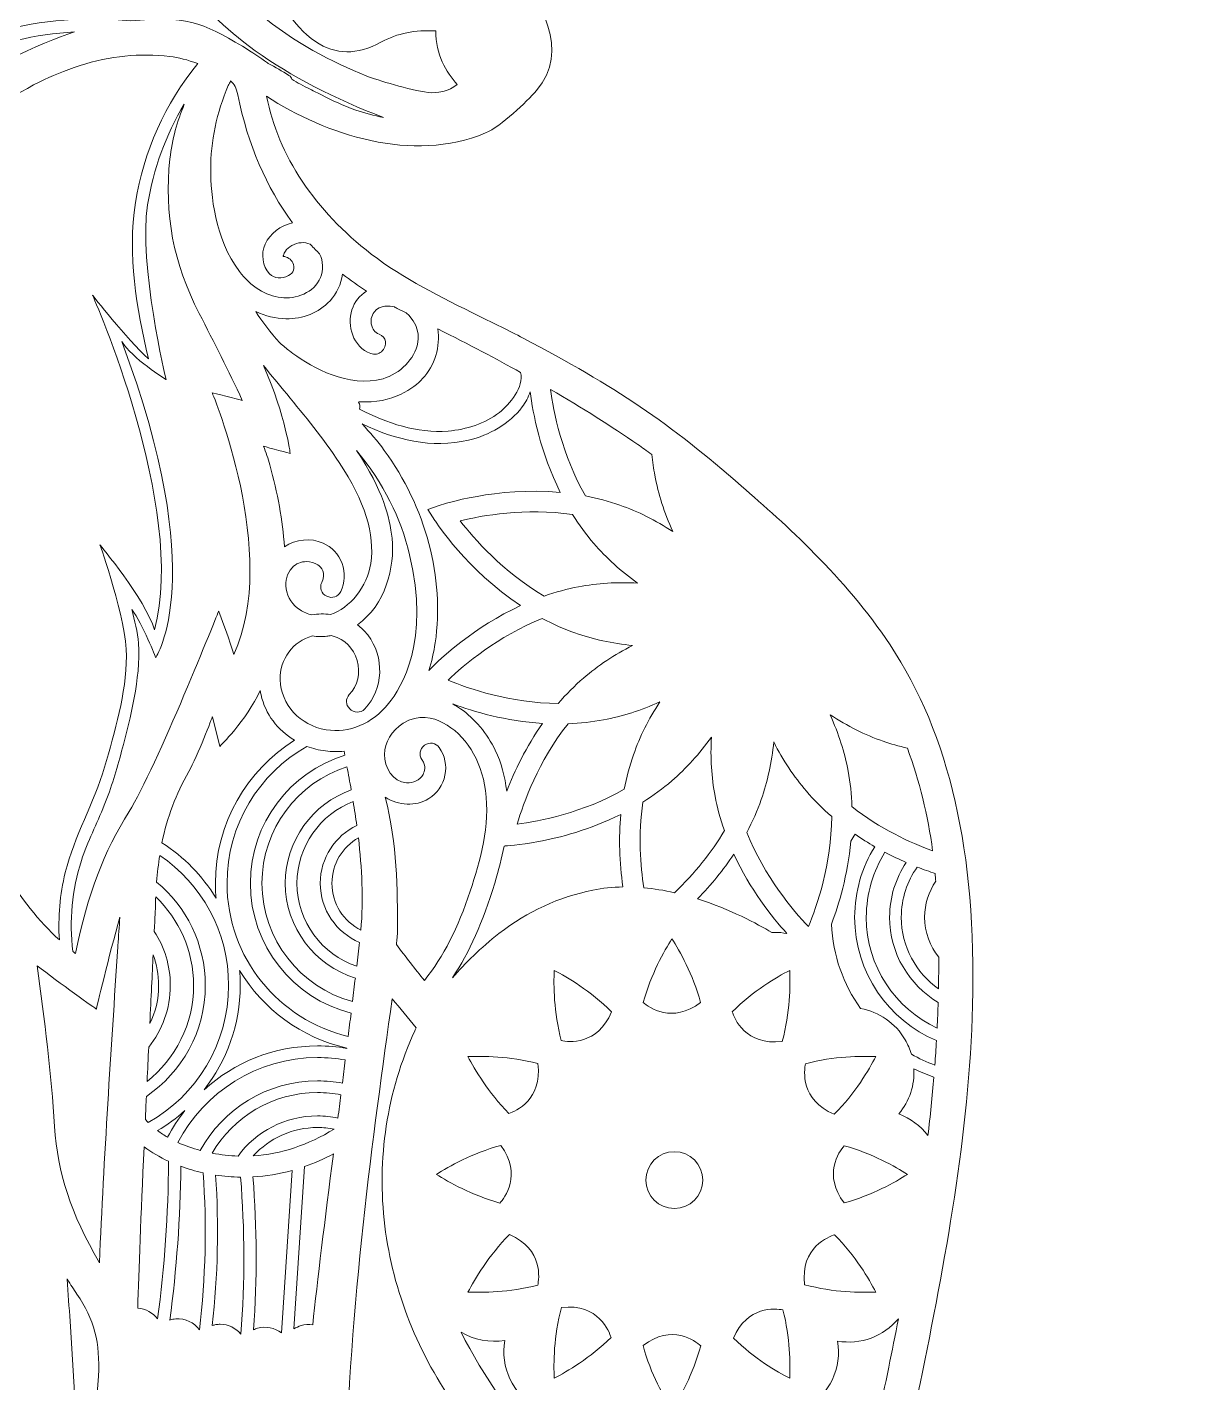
# Model space of a CAD drawing. Header units: millimetres. Extents: x -537 to 1422, y -594 to -84.
# Drawn here: x 431.8 to 601.1, y -397.3 to -200.8 of the extents above; entities that cross this region are included whole.
import ezdxf

# ---------------------------------------------------------------- set-up
doc = ezdxf.new("R2010")
doc.units = ezdxf.units.MM
doc.header["$MEASUREMENT"] = 0
doc.layers.add('Layer 4', color=7, linetype='Continuous')

msp = doc.modelspace()

# ---------------------------------------------------------------- linework, layer by layer
at = {"layer": 'Layer 4', "lineweight": 0}
for points, knots in [([(599.41, -480.19), (596.39, -466.27), (588.5, -452.74), (575.96, -439.97), (570.2, -434.1), (562.21, -425.37), (559.38, -417.4), (557.5, -412.12), (558.68, -407.67), (560.03, -402.52), (560.46, -400.89), (560.91, -399.2), (561.27, -397.41), (564.85, -379.91), (568.38, -361.26), (568.87, -342.64), (569.46, -320.49), (565.55, -303.4), (556.91, -290.38), (550.29, -280.42), (541.68, -272.88), (535.4, -267.37), (525.05, -258.3), (517.06, -252.89), (503.75, -245.93), (501.6, -244.8), (499.44, -243.74), (497.35, -242.71), (491.73, -239.95), (486.42, -237.34), (481.71, -233.73), (473.56, -227.49), (468.2, -219.4), (466.53, -210.86), (475.12, -216.44), (487.7, -220.63), (498.26, -216.18), (500.54, -215.22), (504.25, -211.65), (505.64, -210.03), (510.69, -204.18), (506.21, -197.31), (502.27, -191.26), (500.91, -189.18), (499.64, -187.22), (498.73, -185.35), (498.2, -184.24), (497.58, -183.06), (496.92, -181.82), (495.53, -179.21), (494.09, -176.52), (493.41, -174.21), (493.01, -172.87), (493.02, -171.43), (493.44, -170.06), (493.82, -168.85), (494.19, -167.69), (494.55, -166.57), (496.55, -160.37), (498.14, -155.45), (496.26, -150.66), (503.62, -143.39), (508.77, -135.93), (511.58, -128.48), (513.82, -122.56), (516.01, -114.69), (513.76, -110.8), (513.03, -109.54), (511.88, -108.78), (510.35, -108.53), (507.12, -108.01), (500.02, -109.43), (497.27, -110.6), (493.49, -112.2), (489.77, -113.7), (486.17, -115.15), (482.1, -116.78), (477.9, -118.47), (473.64, -120.31), (471.75, -112.04), (469.36, -103.79), (466.53, -95.79), (465.53, -92.97), (464.46, -90.27), (462.35, -88.35), (457.64, -84.06), (452.37, -84.98), (444.16, -91.52), (438.47, -96.06), (433.44, -102.01), (429.61, -108.75), (428.41, -109.22), (426.86, -109.75), (425.08, -110.37), (416.75, -113.24), (402.79, -118.05), (390.24, -128.49), (389.08, -129.46), (387.26, -131.65), (387.18, -131.74), (387.18, -131.74), (386.63, -132.4), (386.63, -132.4), (386.63, -132.4), (390.96, -132.55), (390.96, -132.55), (388.45, -134.85), (380.49, -142.25), (377.06, -146.87), (375.67, -148.73), (372.7, -154.14), (372.57, -154.37), (372.57, -154.37), (372.17, -155.09), (372.17, -155.09), (372.17, -155.09), (373, -154.99), (373, -154.99), (373.58, -154.92), (375.86, -154.62), (377.39, -154.3), (364.47, -171.52), (355.84, -192.27), (352.43, -214.4), (348.95, -236.96), (351.06, -259.79), (358.54, -280.42), (359.26, -282.41), (360.6, -285.16), (360.66, -285.28), (360.66, -285.28), (360.97, -285.91), (360.97, -285.91), (360.97, -285.91), (361.38, -285.34), (361.38, -285.34), (361.44, -285.26), (362.65, -283.58), (363.52, -282.1), (363.52, -282.1), (369.63, -301.54), (369.63, -301.54), (370.12, -303.1), (371.23, -306.01), (371.27, -306.14), (371.27, -306.14), (371.56, -306.9), (371.56, -306.9), (371.56, -306.9), (374.12, -303.13), (374.12, -303.13), (375.69, -306.23), (382.81, -319.62), (392.01, -327.49), (392.01, -327.49), (393.2, -328.51), (393.2, -328.51), (393.2, -328.51), (390.69, -321.28), (390.69, -321.28), (398.43, -327.86), (400.93, -339.08), (402.34, -349.3), (404.66, -366.12), (405.66, -383.23), (405.32, -400.13), (405.31, -400.52), (405.3, -400.92), (405.29, -401.34), (405.2, -407.35), (405.07, -416.43), (398.78, -418.94), (397.78, -419.39), (396.65, -419.65), (395.56, -419.89), (393.89, -420.26), (392.15, -420.65), (390.77, -421.76), (389.37, -422.89), (388.59, -424.61), (388.57, -426.61), (388.54, -429.23), (389.82, -432.01), (391.82, -433.69), (395.34, -436.64), (400.25, -437.17), (404.21, -437.6), (404.21, -437.6), (454.3, -443.04), (454.3, -443.04), (459.97, -443.66), (468.1, -443.06), (472.34, -439.33), (473.65, -438.17), (474.51, -436.8), (474.91, -435.23), (475.3, -436), (475.88, -436.68), (476.63, -437.25), (479.6, -439.5), (484.85, -439.66), (488.77, -439.05), (488.77, -439.05), (538.25, -431.48), (538.25, -431.48), (539.41, -441), (540.56, -450.83), (538.81, -460.42), (538.69, -461.09), (538.55, -461.76), (538.4, -462.42), (538.27, -462.87), (538.16, -463.34), (538.05, -463.81), (535.59, -472.95), (530.24, -480.38), (523.33, -484.05), (519.16, -486.26), (513.97, -487.43), (507.47, -487.63), (483.73, -488.39), (461.86, -477.08), (440.71, -466.15), (422.52, -456.74), (403.72, -447.02), (383.46, -444.65), (360.16, -441.93), (335.79, -449.62), (318.27, -465.22), (318.27, -465.22), (317.7, -465.73), (317.7, -465.73), (317.7, -465.73), (324.4, -467.69), (324.4, -467.69), (322.36, -469.16), (316.42, -473.45), (314.68, -474.73), (312.55, -476.28), (302.67, -485.3), (302.25, -485.69), (302.25, -485.69), (301.54, -486.34), (301.54, -486.34), (301.54, -486.34), (308.24, -486.9), (308.24, -486.9), (297.8, -493.09), (289.06, -501.87), (282.93, -512.36), (282.93, -512.36), (282.4, -513.27), (282.4, -513.27), (282.4, -513.27), (292.98, -510.27), (292.98, -510.27), (292.52, -510.75), (292.06, -511.29), (291.65, -511.79), (291.33, -512.17), (291.05, -512.51), (290.83, -512.73), (289.53, -514.09), (288.26, -515.52), (287.05, -516.97), (284.64, -519.88), (282.42, -522.99), (280.45, -526.21), (279.99, -526.97), (277.71, -531.01), (277.62, -531.18), (277.62, -531.18), (277.1, -532.1), (277.1, -532.1), (277.1, -532.1), (278.11, -531.8), (278.11, -531.8), (279.74, -531.3), (283.04, -530.33), (283.79, -530.21), (286.91, -529.74), (290.12, -529.59), (293.34, -529.76), (306.45, -530.46), (318.75, -536.32), (327.07, -545.82), (327.07, -545.82), (327.07, -545.82), (327.07, -545.82), (327.07, -545.82), (314.06, -542.37), (314.06, -542.37), (314.06, -542.37), (314.92, -543.39), (314.92, -543.39), (322.26, -552.1), (331.64, -559.51), (342.05, -564.81), (351.95, -569.85), (362.85, -573.02), (373.67, -574.02), (373.67, -574.02), (360.67, -579.81), (360.67, -579.81), (360.67, -579.81), (361.59, -580.18), (361.59, -580.18), (378.15, -586.94), (396.46, -591.06), (417.57, -592.79), (425.18, -593.42), (433.14, -593.73), (441.68, -593.73), (451.97, -593.73), (463.11, -593.28), (475.54, -592.37), (489.46, -591.35), (510.18, -589.33), (529.43, -583.55), (548.75, -577.75), (563.8, -569.19), (575.43, -557.39), (583.15, -549.56), (589.56, -540.25), (593.97, -530.47), (598.68, -520.03), (601.08, -509.38), (601.09, -498.83), (601.1, -493.87), (600.81, -486.61), (599.41, -480.19)], [0, 0, 0, 0, 1, 1, 1, 2, 2, 2, 3, 3, 3, 4, 4, 4, 5, 5, 5, 6, 6, 6, 7, 7, 7, 8, 8, 8, 9, 9, 9, 10, 10, 10, 11, 11, 11, 12, 12, 12, 13, 13, 13, 14, 14, 14, 15, 15, 15, 16, 16, 16, 17, 17, 17, 18, 18, 18, 19, 19, 19, 20, 20, 20, 21, 21, 21, 22, 22, 22, 23, 23, 23, 24, 24, 24, 25, 25, 25, 26, 26, 26, 27, 27, 27, 28, 28, 28, 29, 29, 29, 30, 30, 30, 31, 31, 31, 32, 32, 32, 33, 33, 33, 34, 34, 34, 35, 35, 35, 36, 36, 36, 37, 37, 37, 38, 38, 38, 39, 39, 39, 40, 40, 40, 41, 41, 41, 42, 42, 42, 43, 43, 43, 44, 44, 44, 45, 45, 45, 46, 46, 46, 47, 47, 47, 48, 48, 48, 49, 49, 49, 50, 50, 50, 51, 51, 51, 52, 52, 52, 53, 53, 53, 54, 54, 54, 55, 55, 55, 56, 56, 56, 57, 57, 57, 58, 58, 58, 59, 59, 59, 60, 60, 60, 61, 61, 61, 62, 62, 62, 63, 63, 63, 64, 64, 64, 65, 65, 65, 66, 66, 66, 67, 67, 67, 68, 68, 68, 69, 69, 69, 70, 70, 70, 71, 71, 71, 72, 72, 72, 73, 73, 73, 74, 74, 74, 75, 75, 75, 76, 76, 76, 77, 77, 77, 78, 78, 78, 79, 79, 79, 80, 80, 80, 81, 81, 81, 82, 82, 82, 83, 83, 83, 84, 84, 84, 85, 85, 85, 86, 86, 86, 87, 87, 87, 88, 88, 88, 89, 89, 89, 90, 90, 90, 91, 91, 91, 92, 92, 92, 93, 93, 93, 94, 94, 94, 95, 95, 95, 96, 96, 96, 97, 97, 97, 98, 98, 98, 99, 99, 99, 100, 100, 100, 101, 101, 101, 102, 102, 102, 103, 103, 103, 104, 104, 104, 105, 105, 105, 106, 106, 106, 107, 107, 107, 108, 108, 108, 109, 109, 109, 110, 110, 110, 110]), ([(479.48, -212.87), (477.58, -212.21), (476.16, -211.5), (474.49, -210.66), (473.97, -210.4), (473.43, -210.13), (472.84, -209.84), (471.84, -209.36), (470.98, -208.88), (470.2, -208.39), (470.14, -208.18), (470.01, -207.98), (469.78, -207.83), (468.8, -207.22), (467.8, -206.64), (466.78, -206.1), (466.78, -206.09), (466.77, -206.09), (466.77, -206.09), (466.77, -206.09), (466.65, -206.01), (466.65, -206.01), (466.65, -206.01), (466.65, -206.01), (466.65, -206.01), (465.59, -205.26), (464.46, -204.49), (463.03, -203.62), (457.29, -200.15), (454.6, -199.12), (446.78, -199.95), (440.4, -199.28), (433.9, -199.76), (427.69, -201.47), (413.33, -205.45), (402.66, -216.28), (394.76, -228.47), (392.51, -231.94), (390.46, -235.53), (388.53, -239.19), (387.36, -241.41), (386.21, -243.65), (385.37, -245.99), (385.38, -245.2), (384.63, -239.3), (384.63, -239.3), (384.63, -239.3), (381.65, -241.56), (381.21, -241.97), (381.06, -230.14), (391.68, -206.29), (391.34, -205.92), (391.34, -205.92), (388.26, -206.46), (386.12, -207.1), (396.25, -187.52), (412.07, -176.74), (434.88, -174.42), (439.71, -173.92), (444.68, -174.96), (449.35, -176.06), (450.2, -176.27), (451, -176.54), (451.76, -176.87), (451.76, -176.87), (451.03, -182.84), (451.03, -182.84), (451.03, -182.84), (451.03, -182.89), (451.03, -182.89), (451.03, -190.36), (455.83, -197.75), (464.9, -204.27), (470, -207.93), (476.47, -211.28), (483.49, -213.93), (482.11, -213.66), (480.75, -213.3), (479.48, -212.87)], [0, 0, 0, 0, 1, 1, 1, 2, 2, 2, 3, 3, 3, 4, 4, 4, 5, 5, 5, 6, 6, 6, 7, 7, 7, 8, 8, 8, 9, 9, 9, 10, 10, 10, 11, 11, 11, 12, 12, 12, 13, 13, 13, 14, 14, 14, 15, 15, 15, 16, 16, 16, 17, 17, 17, 18, 18, 18, 19, 19, 19, 20, 20, 20, 21, 21, 21, 22, 22, 22, 23, 23, 23, 24, 24, 24, 25, 25, 25, 26, 26, 26, 26]), ([(489.94, -210.3), (487.24, -209.95), (482.62, -208.54), (480.99, -207.89), (471.14, -203.96), (458.52, -196.35), (454.34, -182.4), (454.34, -182.4), (452.25, -177.1), (452.25, -177.1), (455.64, -178.76), (458.07, -181.71), (460.51, -185.52), (463.92, -190.86), (466.72, -194.95), (469.59, -198.76), (470.6, -200.1), (471.86, -201.77), (473.62, -202.93), (476.58, -204.89), (479.6, -204.91), (483.12, -203.01), (485.53, -201.72), (488, -201.21), (491.07, -201.39), (491.03, -204.85), (492.55, -207.26), (494.17, -209.17), (492.96, -210.17), (491.19, -210.47), (489.94, -210.3)], [0, 0, 0, 0, 1, 1, 1, 2, 2, 2, 3, 3, 3, 4, 4, 4, 5, 5, 5, 6, 6, 6, 7, 7, 7, 8, 8, 8, 9, 9, 9, 10, 10, 10, 10]), ([(398.46, -260.85), (398.46, -260.85), (400.48, -259.37), (403.15, -256.7), (405.01, -254.84), (407.36, -251.93), (409.75, -249.52), (407.68, -259.48), (407.39, -269.35), (408.84, -279.64), (409.34, -283.15), (412.41, -293.69), (412.41, -293.69), (412.41, -293.69), (416.3, -286.23), (418.56, -282.8), (418.7, -292.69), (419.11, -303.94), (421.2, -314.91), (421.39, -315.92), (421.6, -316.85), (421.82, -317.84), (421.82, -317.84), (421.83, -317.88), (421.83, -317.88), (421.8, -319.04), (421.72, -320.06), (421.61, -320.95), (416.43, -316.23), (412.49, -310.06), (408.66, -304.07), (407.83, -302.77), (404.64, -297.93), (404.64, -297.93), (404.64, -297.93), (403.84, -300.26), (402.83, -302.86), (396.3, -295.4), (391.29, -286.21), (388.23, -275.56), (386, -267.79), (385.31, -259.76), (385.64, -254.54), (386.18, -246.07), (388.76, -242.6), (389.92, -240.39), (391.54, -237.3), (393.25, -234.25), (395.09, -231.27), (398.78, -225.3), (403.04, -219.62), (408.15, -214.79), (416.61, -206.79), (427.32, -202.16), (438.69, -201.53), (433.72, -203.2), (424.99, -206.96), (418.4, -212.73), (411.75, -218.55), (403.68, -226.84), (400.29, -239.5), (398.21, -247.25), (398.46, -260.85), (398.46, -260.85)], [0, 0, 0, 0, 1, 1, 1, 2, 2, 2, 3, 3, 3, 4, 4, 4, 5, 5, 5, 6, 6, 6, 7, 7, 7, 8, 8, 8, 9, 9, 9, 10, 10, 10, 11, 11, 11, 12, 12, 12, 13, 13, 13, 14, 14, 14, 15, 15, 15, 16, 16, 16, 17, 17, 17, 18, 18, 18, 19, 19, 19, 20, 20, 20, 21, 21, 21, 21]), ([(428.38, -323.04), (424.31, -311.01), (423.67, -298.16), (423.39, -287.06), (423.3, -283.6), (422.78, -271.86), (422.78, -271.86), (422.78, -271.86), (416.65, -277.58), (414.08, -281.44), (412.28, -271.61), (412.12, -262.43), (413.59, -253.42), (414.12, -250.18), (416.73, -238.48), (416.73, -238.48), (416.73, -238.48), (407.3, -245.24), (402.83, -249.75), (404.28, -241.61), (406.87, -234.85), (410.9, -228.63), (416.3, -220.28), (423.75, -213.78), (433.69, -208.75), (435.37, -207.9), (437.21, -207.16), (439.49, -206.42), (443.88, -205), (448.14, -204.57), (452.51, -205.1), (453.78, -205.25), (455.09, -205.58), (456.55, -206.12), (451.85, -211.9), (448.69, -218.88), (447.54, -226.25), (446.33, -233.93), (447.66, -241.48), (449.42, -248.93), (446.22, -245.99), (441.32, -239.71), (441.32, -239.71), (441.32, -239.71), (455.03, -270.47), (450.29, -288.2), (448.93, -283.75), (442.37, -275.87), (442.37, -275.87), (442.37, -275.87), (446.28, -286.76), (446.23, -292.03), (446.18, -297.44), (444.54, -302.94), (443.04, -308.09), (441.51, -313.33), (438.67, -318.07), (437.36, -323.37), (436.56, -326.58), (436.29, -329.87), (436.5, -333.14), (433.52, -330.4), (430.93, -327.16), (428.38, -323.04)], [0, 0, 0, 0, 1, 1, 1, 2, 2, 2, 3, 3, 3, 4, 4, 4, 5, 5, 5, 6, 6, 6, 7, 7, 7, 8, 8, 8, 9, 9, 9, 10, 10, 10, 11, 11, 11, 12, 12, 12, 13, 13, 13, 14, 14, 14, 15, 15, 15, 16, 16, 16, 17, 17, 17, 18, 18, 18, 19, 19, 19, 20, 20, 20, 21, 21, 21, 21]), ([(470.3, -229.19), (468.56, -229.61), (467.07, -230.75), (466.33, -232.29), (465.67, -233.66), (465.95, -235.62), (466.94, -236.58), (467.67, -237.3), (468.69, -237.4), (469.73, -236.86), (470.44, -236.5), (470.7, -235.71), (470.33, -234.99), (470.07, -234.49), (469.55, -234.11), (468.96, -234.08), (468.96, -234.03), (468.96, -233.97), (468.97, -233.92), (469.03, -233.7), (469.13, -233.49), (469.26, -233.3), (469.47, -232.99), (469.79, -232.71), (470.19, -232.49), (471.04, -232.01), (472.06, -231.94), (472.84, -232.31), (472.87, -232.32), (472.89, -232.33), (472.92, -232.35), (473.36, -232.84), (473.79, -233.28), (474.21, -233.69), (474.75, -234.74), (474.81, -236.08), (474.37, -237.13), (473.42, -239.36), (470.71, -240.3), (468.63, -240.05), (466.42, -239.78), (464.23, -238.4), (462.6, -236.27), (458.99, -231.51), (458.44, -225.01), (458.43, -221.56), (458.42, -217.35), (459.29, -213.22), (460.99, -209.31), (461.11, -209.07), (461.21, -208.85), (461.32, -208.64), (461.86, -209.09), (462.15, -209.67), (462.35, -210.64), (463.87, -217.97), (466.48, -224.05), (470.3, -229.19)], [0, 0, 0, 0, 1, 1, 1, 2, 2, 2, 3, 3, 3, 4, 4, 4, 5, 5, 5, 6, 6, 6, 7, 7, 7, 8, 8, 8, 9, 9, 9, 10, 10, 10, 11, 11, 11, 12, 12, 12, 13, 13, 13, 14, 14, 14, 15, 15, 15, 16, 16, 16, 17, 17, 17, 18, 18, 18, 19, 19, 19, 19]), ([(438.82, -335.11), (438.69, -335.01), (438.56, -334.91), (438.44, -334.81), (437.91, -330.39), (438.32, -325.88), (439.7, -321.63), (440.6, -318.88), (441.92, -316.3), (443.01, -313.62), (444.05, -311.08), (444.83, -308.44), (445.52, -305.79), (446.86, -300.66), (448.25, -295.49), (447.98, -290.15), (447.89, -288.53), (447.36, -286.82), (447.02, -285.25), (448.58, -287.37), (450.46, -292.23), (450.46, -292.23), (450.46, -292.23), (458.43, -280.57), (445.53, -246.4), (446.93, -248.75), (451.98, -251.93), (451.98, -251.93), (451.98, -251.93), (447.94, -235.19), (449.29, -226.6), (450.1, -221.42), (451.93, -216.46), (454.61, -212), (453.6, -214.48), (452.83, -217.08), (452.52, -219.94), (451.67, -227.93), (453.02, -235.05), (456.78, -242.35), (458.93, -246.53), (461.02, -250.64), (463.02, -254.94), (462.5, -254.76), (458.65, -253.85), (458.65, -253.85), (458.65, -253.85), (468.5, -277.19), (461.78, -291.77), (461.5, -290.52), (459.59, -285.48), (459.59, -285.48), (459.59, -285.48), (450.5, -308.34), (446.6, -314.54), (442.96, -320.32), (440.62, -326.5), (438.82, -335.11)], [0, 0, 0, 0, 1, 1, 1, 2, 2, 2, 3, 3, 3, 4, 4, 4, 5, 5, 5, 6, 6, 6, 7, 7, 7, 8, 8, 8, 9, 9, 9, 10, 10, 10, 11, 11, 11, 12, 12, 12, 13, 13, 13, 14, 14, 14, 15, 15, 15, 16, 16, 16, 17, 17, 17, 18, 18, 18, 19, 19, 19, 19]), ([(477.56, -236.64), (478.66, -237.51), (479.83, -238.33), (481.03, -239.11), (480.01, -239.74), (479.28, -240.67), (478.91, -241.82), (478.18, -244.11), (479.02, -247.18), (481.64, -248.15), (482.18, -248.35), (482.74, -248.25), (483.19, -247.88), (483.63, -247.51), (483.86, -246.93), (483.77, -246.4), (483.69, -245.91), (483.35, -245.53), (482.86, -245.35), (482.15, -245.09), (481.87, -244.47), (481.77, -244.12), (481.57, -243.43), (481.71, -242.67), (482.12, -242.13), (482.99, -241.01), (484.43, -241.23), (485.07, -241.4), (485.07, -241.4), (485.18, -241.46), (485.18, -241.46), (485.27, -241.51), (485.36, -241.55), (485.44, -241.6), (485.44, -241.6), (486.78, -242.26), (486.78, -242.26), (486.98, -242.42), (487.16, -242.59), (487.3, -242.76), (487.3, -242.76), (487.3, -242.76), (487.3, -242.76), (488.83, -244.55), (488.64, -246.32), (488.21, -247.49), (487.39, -249.72), (484.98, -251.62), (482.49, -252.02), (477.39, -252.83), (472.38, -249.71), (469.86, -247.77), (469.42, -247.44), (468.98, -247.07), (468.45, -246.61), (467.07, -245.06), (465.92, -243.55), (464.96, -242.05), (466.37, -242.7), (467.86, -243.07), (469.32, -243.1), (471.82, -243.17), (474.04, -242.26), (475.73, -240.49), (476.7, -239.48), (477.34, -238.12), (477.56, -236.64)], [0, 0, 0, 0, 1, 1, 1, 2, 2, 2, 3, 3, 3, 4, 4, 4, 5, 5, 5, 6, 6, 6, 7, 7, 7, 8, 8, 8, 9, 9, 9, 10, 10, 10, 11, 11, 11, 12, 12, 12, 13, 13, 13, 14, 14, 14, 15, 15, 15, 16, 16, 16, 17, 17, 17, 18, 18, 18, 19, 19, 19, 20, 20, 20, 21, 21, 21, 22, 22, 22, 22]), ([(489.14, -251.79), (490.96, -249.86), (491.76, -247.14), (491.34, -244.56), (495.95, -246.89), (499.83, -248.94), (503.36, -250.9), (503.87, -253), (501.79, -255.51), (500.29, -256.68), (498.17, -258.32), (495.5, -259.16), (492.85, -259.38), (488.32, -259.75), (484.01, -258.24), (480, -256.21), (480.14, -255.88), (480.09, -255.49), (479.87, -255.23), (479.88, -255.2), (479.89, -255.17), (479.89, -255.13), (484.92, -255.48), (487.9, -253.11), (489.14, -251.79)], [0, 0, 0, 0, 1, 1, 1, 2, 2, 2, 3, 3, 3, 4, 4, 4, 5, 5, 5, 6, 6, 6, 7, 7, 7, 8, 8, 8, 8]), ([(475.25, -283.32), (476.03, -283.71), (476.9, -283.42), (477.28, -282.65), (477.89, -281.39), (477.97, -279.9), (477.47, -278.56), (476.98, -277.22), (476.01, -276.18), (474.72, -275.62), (472.91, -274.82), (470.8, -275.06), (469.12, -276.18), (468.86, -272.33), (468.14, -268.34), (467, -264.29), (466.75, -263.39), (466.43, -262.47), (466.1, -261.56), (466.83, -261.83), (469.96, -262.64), (469.96, -262.64), (469.96, -262.64), (469.36, -257.35), (466.09, -249.9), (467.2, -251.29), (468.34, -252.66), (469.45, -254.01), (472.07, -257.18), (474.78, -260.46), (477.07, -263.94), (480.78, -269.56), (482.27, -274.35), (481.63, -278.57), (481.13, -281.91), (478.58, -285.12), (475.8, -285.96), (474.9, -285.85), (473.99, -285.87), (473.07, -286.03), (472.5, -285.89), (471.93, -285.65), (471.38, -285.31), (470.32, -284.66), (469.57, -283.51), (469.38, -282.23), (469.2, -281.1), (469.5, -280.02), (470.22, -279.21), (470.77, -278.58), (471.55, -278.31), (472.31, -278.31), (472.91, -278.31), (473.5, -278.48), (473.96, -278.78), (474.47, -279.12), (475.22, -279.9), (474.53, -281.31), (474.16, -282.08), (474.46, -282.94), (475.25, -283.32)], [0, 0, 0, 0, 1, 1, 1, 2, 2, 2, 3, 3, 3, 4, 4, 4, 5, 5, 5, 6, 6, 6, 7, 7, 7, 8, 8, 8, 9, 9, 9, 10, 10, 10, 11, 11, 11, 12, 12, 12, 13, 13, 13, 14, 14, 14, 15, 15, 15, 16, 16, 16, 17, 17, 17, 18, 18, 18, 19, 19, 19, 20, 20, 20, 20]), ([(520.33, -261.33), (520.96, -261.78), (521.64, -262.25), (522.39, -262.79), (522.49, -263.85), (522.63, -264.83), (522.81, -265.79), (523.32, -268.51), (524.19, -271.24), (525.41, -273.94), (522.93, -272.32), (520.36, -271.04), (517.75, -270.12), (516.16, -269.56), (514.47, -269.11), (512.74, -268.79), (509.34, -262.8), (508.12, -256.55), (507.69, -253.35), (512.35, -256.05), (516.49, -258.67), (520.33, -261.33)], [0, 0, 0, 0, 1, 1, 1, 2, 2, 2, 3, 3, 3, 4, 4, 4, 5, 5, 5, 6, 6, 6, 7, 7, 7, 7]), ([(504.75, -253.72), (505.14, -256.8), (506.22, -262.49), (509.11, -268.28), (499.79, -267.43), (492.04, -270.03), (491.7, -270.14), (491.7, -270.14), (489.92, -270.75), (489.92, -270.75), (489.92, -270.75), (490.93, -272.33), (490.93, -272.33), (491.12, -272.64), (495.54, -279.51), (503.35, -284.68), (496.65, -287.77), (491.87, -292.22), (490.03, -294.11), (490.46, -292.8), (490.78, -291.44), (490.98, -290.08), (492.35, -280.74), (489.58, -270.32), (483.59, -262.19), (482.61, -260.85), (481.52, -259.58), (480.38, -258.36), (485.22, -260.62), (490.44, -261.99), (495.81, -260.7), (498.79, -259.99), (501.74, -258.37), (503.59, -255.88), (504.08, -255.22), (504.48, -254.48), (504.75, -253.72)], [0, 0, 0, 0, 1, 1, 1, 2, 2, 2, 3, 3, 3, 4, 4, 4, 5, 5, 5, 6, 6, 6, 7, 7, 7, 8, 8, 8, 9, 9, 9, 10, 10, 10, 11, 11, 11, 12, 12, 12, 12]), ([(475.17, -302.67), (471.36, -302.05), (468.62, -299.07), (468.51, -295.43), (468.41, -292.45), (470.38, -289.81), (473.19, -289.08), (473.89, -289.19), (474.59, -289.2), (475.28, -289.12), (475.47, -289.1), (475.67, -289.07), (475.89, -289.03), (475.98, -289.05), (476.08, -289.07), (476.17, -289.1), (477.84, -289.53), (479.14, -290.85), (479.65, -292.63), (480.17, -294.46), (479.75, -296.31), (478.53, -297.59), (477.95, -298.2), (477.97, -299.07), (478.59, -299.66), (479.15, -300.19), (480.11, -300.36), (480.8, -299.63), (483.48, -296.83), (483.66, -292.13), (481.21, -288.94), (480.77, -288.38), (480.26, -287.88), (479.69, -287.46), (483.75, -284.64), (485.16, -279.12), (484.72, -274.93), (484.39, -271.8), (483.46, -268.07), (479.58, -262.2), (483.5, -267.02), (485.99, -271.94), (487.27, -277.34), (490.22, -289.78), (486.13, -296.55), (484.23, -298.89), (481.87, -301.8), (478.48, -303.21), (475.17, -302.67)], [0, 0, 0, 0, 1, 1, 1, 2, 2, 2, 3, 3, 3, 4, 4, 4, 5, 5, 5, 6, 6, 6, 7, 7, 7, 8, 8, 8, 9, 9, 9, 10, 10, 10, 11, 11, 11, 12, 12, 12, 13, 13, 13, 14, 14, 14, 15, 15, 15, 16, 16, 16, 16]), ([(494.61, -272.4), (497.73, -271.63), (504.04, -270.48), (510.9, -271.49), (511.83, -272.98), (512.86, -274.39), (513.96, -275.67), (515.77, -277.77), (517.89, -279.7), (520.3, -281.42), (517.34, -281.26), (514.47, -281.44), (511.76, -281.95), (510.11, -282.26), (508.43, -282.71), (506.75, -283.3), (500.77, -279.79), (496.56, -274.95), (494.61, -272.4)], [0, 0, 0, 0, 1, 1, 1, 2, 2, 2, 3, 3, 3, 4, 4, 4, 5, 5, 5, 6, 6, 6, 6]), ([(511.24, -288.65), (513.85, -289.56), (516.66, -290.17), (519.6, -290.46), (516.96, -291.8), (514.57, -293.39), (512.47, -295.19), (511.19, -296.29), (509.96, -297.53), (508.81, -298.86), (501.88, -298.82), (495.82, -296.72), (492.85, -295.49), (495.17, -293.27), (500.05, -289.11), (506.5, -286.56), (508.05, -287.38), (509.65, -288.09), (511.24, -288.65)], [0, 0, 0, 0, 1, 1, 1, 2, 2, 2, 3, 3, 3, 4, 4, 4, 5, 5, 5, 6, 6, 6, 6]), ([(470.57, -304.2), (463.69, -308.54), (459.11, -316.21), (459.11, -324.93), (459.11, -325.66), (459.15, -326.38), (459.21, -327.09), (457.25, -323.85), (454.56, -321.1), (451.37, -319.07), (452.14, -315.31), (453.39, -312.04), (455.25, -308.75), (456.54, -306.48), (458.68, -300.8), (458.68, -300.8), (458.68, -300.8), (459.75, -305.08), (459.75, -305.08), (459.75, -305.08), (463.6, -301.35), (465.61, -297), (465.64, -297.21), (465.68, -297.42), (465.73, -297.63), (466.35, -300.4), (468.14, -302.73), (470.57, -304.2)], [0, 0, 0, 0, 1, 1, 1, 2, 2, 2, 3, 3, 3, 4, 4, 4, 5, 5, 5, 6, 6, 6, 7, 7, 7, 8, 8, 8, 9, 9, 9, 9]), ([(502.87, -316.37), (503.77, -313.28), (505.92, -307.24), (510.23, -301.8), (512, -301.74), (513.73, -301.55), (515.38, -301.24), (518.1, -300.73), (520.83, -299.86), (523.53, -298.64), (521.91, -301.12), (520.63, -303.69), (519.72, -306.3), (519.16, -307.89), (518.71, -309.58), (518.38, -311.31), (512.35, -314.74), (506.05, -315.95), (502.87, -316.37)], [0, 0, 0, 0, 1, 1, 1, 2, 2, 2, 3, 3, 3, 4, 4, 4, 5, 5, 5, 6, 6, 6, 6]), ([(483.74, -312.46), (485.66, -313.69), (488.14, -313.83), (490.05, -312.66), (491.25, -311.92), (492.1, -310.69), (492.39, -309.27), (492.68, -307.87), (492.38, -306.41), (491.57, -305.27), (491.07, -304.56), (490.15, -304.42), (489.43, -304.93), (488.73, -305.43), (488.57, -306.33), (489.06, -307.01), (489.72, -307.95), (489.44, -308.76), (489.21, -309.16), (488.76, -309.96), (487.8, -310.45), (486.84, -310.38), (484.8, -310.21), (483.6, -308.15), (483.62, -306.24), (483.64, -304.51), (484.68, -302.78), (486.33, -301.73), (488.53, -300.34), (490.67, -300.92), (492.09, -301.66), (495.34, -303.34), (497.65, -307.02), (498.27, -311.49), (498.97, -316.56), (497.49, -321.68), (496.05, -326.08), (494.3, -331.39), (492.18, -335.53), (489.41, -339.01), (488.07, -337.35), (486.68, -335.59), (485.37, -333.8), (485.37, -333.67), (485.38, -333.42), (485.42, -333.06), (485.46, -332.75), (485.5, -332.4), (485.5, -332.05), (485.5, -325.56), (485.51, -319.4), (483.74, -312.46)], [0, 0, 0, 0, 1, 1, 1, 2, 2, 2, 3, 3, 3, 4, 4, 4, 5, 5, 5, 6, 6, 6, 7, 7, 7, 8, 8, 8, 9, 9, 9, 10, 10, 10, 11, 11, 11, 12, 12, 12, 13, 13, 13, 14, 14, 14, 15, 15, 15, 16, 16, 16, 17, 17, 17, 17]), ([(494.65, -299.63), (494.27, -299.37), (493.89, -299.14), (493.51, -298.94), (496.58, -300.07), (501.23, -301.43), (506.55, -301.75), (504.14, -305.17), (502.47, -308.65), (501.34, -311.59), (501.11, -309.45), (500.55, -307.48), (499.68, -305.64), (498.54, -303.24), (496.7, -301.05), (494.65, -299.63)], [0, 0, 0, 0, 1, 1, 1, 2, 2, 2, 3, 3, 3, 4, 4, 4, 5, 5, 5, 5]), ([(555.89, -304.33), (557.01, -304.73), (558.17, -305.06), (559.42, -305.35), (561.17, -310.08), (562.4, -315.08), (563.08, -320.24), (559.82, -319.04), (555.44, -317.03), (551.39, -313.82), (551.33, -312.05), (551.14, -310.32), (550.84, -308.67), (550.32, -305.95), (549.45, -303.22), (548.23, -300.52), (550.71, -302.14), (553.28, -303.42), (555.89, -304.33)], [0, 0, 0, 0, 1, 1, 1, 2, 2, 2, 3, 3, 3, 4, 4, 4, 5, 5, 5, 6, 6, 6, 6]), ([(531.01, -303.75), (530.85, -306.71), (531.03, -309.58), (531.54, -312.29), (531.85, -313.94), (532.3, -315.62), (532.89, -317.3), (531.04, -320.46), (528.61, -323.48), (525.66, -326.29), (524.15, -325.95), (522.66, -325.71), (521.22, -325.57), (520.74, -322.46), (520.37, -317.94), (521.08, -313.15), (522.57, -312.22), (523.98, -311.19), (525.26, -310.09), (527.36, -308.28), (529.29, -306.16), (531.01, -303.75)], [0, 0, 0, 0, 1, 1, 1, 2, 2, 2, 3, 3, 3, 4, 4, 4, 5, 5, 5, 6, 6, 6, 7, 7, 7, 7]), ([(538.24, -312.8), (539.15, -310.19), (539.76, -307.39), (540.05, -304.45), (541.39, -307.09), (542.98, -309.48), (544.78, -311.58), (545.88, -312.86), (547.12, -314.09), (548.45, -315.24), (548.41, -322.18), (546.31, -328.23), (545.08, -331.2), (542.86, -328.88), (538.7, -324), (536.15, -317.55), (536.97, -316), (537.68, -314.4), (538.24, -312.8)], [0, 0, 0, 0, 1, 1, 1, 2, 2, 2, 3, 3, 3, 4, 4, 4, 5, 5, 5, 6, 6, 6, 6]), ([(460.8, -324.93), (460.8, -316.43), (465.48, -309), (472.39, -305.08), (473.24, -305.4), (474.13, -305.63), (475.06, -305.74), (475.98, -305.86), (476.89, -305.87), (477.77, -305.79), (477.77, -305.79), (477.88, -306.36), (477.88, -306.36), (469.95, -308.82), (464.18, -316.21), (464.18, -324.93), (464.18, -333.98), (470.4, -341.6), (478.78, -343.76), (478.64, -344.88), (478.51, -346), (478.37, -347.13), (468.31, -344.75), (460.8, -335.71), (460.8, -324.93)], [0, 0, 0, 0, 1, 1, 1, 2, 2, 2, 3, 3, 3, 4, 4, 4, 5, 5, 5, 6, 6, 6, 7, 7, 7, 8, 8, 8, 8]), ([(465.87, -324.93), (465.87, -317.03), (471.05, -310.33), (478.19, -308.04), (478.39, -309.11), (478.6, -310.23), (478.8, -311.4), (473.24, -313.38), (469.25, -318.7), (469.25, -324.93), (469.25, -331.39), (473.53, -336.86), (479.4, -338.66), (479.26, -339.79), (479.13, -340.92), (478.99, -342.06), (471.44, -340.02), (465.87, -333.12), (465.87, -324.93)], [0, 0, 0, 0, 1, 1, 1, 2, 2, 2, 3, 3, 3, 4, 4, 4, 5, 5, 5, 6, 6, 6, 6]), ([(470.94, -324.93), (470.94, -319.53), (474.33, -314.92), (479.09, -313.09), (479.27, -314.21), (479.45, -315.37), (479.61, -316.55), (476.48, -318.05), (474.32, -321.24), (474.32, -324.93), (474.32, -328.78), (476.67, -332.08), (480.01, -333.49), (479.88, -334.64), (479.74, -335.79), (479.6, -336.95), (474.57, -335.27), (470.94, -330.52), (470.94, -324.93)], [0, 0, 0, 0, 1, 1, 1, 2, 2, 2, 3, 3, 3, 4, 4, 4, 5, 5, 5, 6, 6, 6, 6]), ([(513.85, -325.91), (508.9, -326.92), (504.45, -328.98), (500.22, -332.22), (497.59, -334.24), (495.32, -336.54), (493.48, -338.62), (495.95, -334.94), (497.89, -330.56), (499.61, -324.92), (500.2, -322.97), (500.64, -321.2), (500.95, -319.53), (500.95, -319.53), (500.98, -319.53), (500.98, -319.53), (501.19, -319.52), (503.11, -319.42), (505.95, -318.89), (508.95, -318.32), (513.37, -317.19), (517.87, -314.94), (517.56, -318.33), (517.67, -321.86), (518.19, -325.46), (516.68, -325.48), (515.23, -325.63), (513.85, -325.91)], [0, 0, 0, 0, 1, 1, 1, 2, 2, 2, 3, 3, 3, 4, 4, 4, 5, 5, 5, 6, 6, 6, 7, 7, 7, 8, 8, 8, 9, 9, 9, 9]), ([(476.01, -324.93), (476.01, -322.11), (477.55, -319.65), (479.84, -318.34), (480.35, -322.67), (480.6, -327.26), (480.2, -331.72), (477.72, -330.46), (476.01, -327.89), (476.01, -324.93)], [0, 0, 0, 0, 1, 1, 1, 2, 2, 2, 3, 3, 3, 3]), ([(563.4, -351.28), (562.22, -350.85), (561.08, -350.32), (560, -349.71), (559.79, -349), (559.5, -348.3), (559.11, -347.63), (557.69, -345.16), (555.29, -343.55), (552.64, -343.08), (550.15, -339.59), (548.61, -335.39), (548.42, -330.84), (549.48, -328.03), (550.77, -323.77), (551.24, -318.84), (551.43, -318.5), (551.62, -318.16), (551.83, -317.83), (552.79, -318.48), (553.75, -319.08), (554.69, -319.63), (552.85, -322.6), (551.78, -326.1), (551.78, -329.85), (551.78, -337.88), (556.67, -344.78), (563.63, -347.74), (563.56, -348.91), (563.49, -350.09), (563.4, -351.28)], [0, 0, 0, 0, 1, 1, 1, 2, 2, 2, 3, 3, 3, 4, 4, 4, 5, 5, 5, 6, 6, 6, 7, 7, 7, 8, 8, 8, 9, 9, 9, 10, 10, 10, 10]), ([(449.38, -359.61), (449.24, -359.47), (449.1, -359.32), (448.96, -359.17), (449.01, -358.04), (449.06, -356.92), (449.11, -355.81), (454.26, -352.31), (457.65, -346.41), (457.65, -339.73), (457.65, -333.71), (454.9, -328.33), (450.6, -324.76), (450.71, -323.4), (450.85, -322.11), (451.05, -320.88), (457.07, -324.99), (461.03, -331.9), (461.03, -339.73), (461.03, -348.25), (456.33, -355.7), (449.38, -359.61)], [0, 0, 0, 0, 1, 1, 1, 2, 2, 2, 3, 3, 3, 4, 4, 4, 5, 5, 5, 6, 6, 6, 7, 7, 7, 7]), ([(541.97, -332.22), (541.37, -332.1), (540.75, -332.04), (540.13, -332.04), (540.01, -332.04), (539.89, -332.04), (539.77, -332.05), (537.67, -330.81), (533.71, -328.69), (528.99, -327.2), (531, -325.14), (532.77, -322.96), (534.27, -320.7), (536.62, -325.81), (539.74, -329.78), (541.97, -332.22)], [0, 0, 0, 0, 1, 1, 1, 2, 2, 2, 3, 3, 3, 4, 4, 4, 5, 5, 5, 5]), ([(563.73, -345.93), (557.67, -343.11), (553.47, -336.96), (553.47, -329.85), (553.47, -326.4), (554.46, -323.17), (556.17, -320.44), (557.23, -321), (558.26, -321.48), (559.25, -321.91), (557.73, -324.19), (556.85, -326.92), (556.85, -329.85), (556.85, -335.1), (559.67, -339.69), (563.88, -342.2), (563.84, -343.43), (563.79, -344.68), (563.73, -345.93)], [0, 0, 0, 0, 1, 1, 1, 2, 2, 2, 3, 3, 3, 4, 4, 4, 5, 5, 5, 6, 6, 6, 6]), ([(563.49, -324.18), (563.51, -324.33), (563.51, -324.49), (563.53, -324.64), (562.51, -326.13), (561.92, -327.92), (561.92, -329.85), (561.92, -332.04), (562.68, -334.06), (563.96, -335.65), (563.97, -337.16), (563.96, -338.68), (563.93, -340.22), (560.67, -337.92), (558.54, -334.13), (558.54, -329.85), (558.54, -327.14), (559.39, -324.64), (560.84, -322.57), (561.77, -322.94), (562.64, -323.25), (563.44, -323.51), (563.46, -323.73), (563.48, -323.96), (563.49, -324.18)], [0, 0, 0, 0, 1, 1, 1, 2, 2, 2, 3, 3, 3, 4, 4, 4, 5, 5, 5, 6, 6, 6, 7, 7, 7, 8, 8, 8, 8]), ([(452.58, -339.73), (452.58, -336.85), (451.73, -334.16), (450.26, -331.91), (450.36, -329.84), (450.42, -328.53), (450.43, -328.28), (450.44, -327.82), (450.45, -327.36), (450.47, -326.91), (453.85, -330.15), (455.96, -334.69), (455.96, -339.73), (455.96, -345.36), (453.32, -350.39), (449.21, -353.64), (449.29, -351.95), (449.37, -350.29), (449.45, -348.67), (451.41, -346.21), (452.58, -343.11), (452.58, -339.73)], [0, 0, 0, 0, 1, 1, 1, 2, 2, 2, 3, 3, 3, 4, 4, 4, 5, 5, 5, 6, 6, 6, 7, 7, 7, 7]), ([(441.86, -343.18), (441.86, -343.18), (443.71, -335.31), (445.26, -329.85), (445.17, -331.23), (445.08, -332.6), (444.99, -333.95), (444.99, -333.95), (444.98, -334.12), (444.98, -334.12), (443.98, -349.11), (442.96, -364.59), (442.31, -379.93), (438.14, -372.78), (436.23, -366.94), (435.81, -360.2), (435.33, -352.5), (434.36, -344.77), (433.29, -336.88), (436.3, -339.23), (441.86, -343.18), (441.86, -343.18)], [0, 0, 0, 0, 1, 1, 1, 2, 2, 2, 3, 3, 3, 4, 4, 4, 5, 5, 5, 6, 6, 6, 7, 7, 7, 7]), ([(521.13, -342.19), (522.27, -338.08), (524.15, -334.75), (525.29, -332.98), (526.43, -334.76), (528.31, -338.08), (529.45, -342.2), (525.33, -345.34), (521.98, -342.93), (521.13, -342.19)], [0, 0, 0, 0, 1, 1, 1, 2, 2, 2, 3, 3, 3, 3]), ([(449.61, -345.27), (449.79, -341.5), (449.96, -338.08), (450.09, -335.31), (450.61, -336.69), (450.89, -338.17), (450.89, -339.73), (450.89, -341.72), (450.43, -343.6), (449.61, -345.27)], [0, 0, 0, 0, 1, 1, 1, 2, 2, 2, 3, 3, 3, 3]), ([(462.72, -339.73), (462.72, -339), (462.69, -338.28), (462.62, -337.57), (466.01, -343.18), (471.59, -347.32), (478.16, -348.82), (478.15, -348.84), (478.15, -348.85), (478.15, -348.86), (476.78, -348.62), (475.37, -348.5), (473.93, -348.5), (467.6, -348.5), (461.83, -350.91), (457.47, -354.86), (460.76, -350.69), (462.72, -345.44), (462.72, -339.73)], [0, 0, 0, 0, 1, 1, 1, 2, 2, 2, 3, 3, 3, 4, 4, 4, 5, 5, 5, 6, 6, 6, 6]), ([(509.26, -347.73), (508.16, -343.55), (508.12, -339.68), (508.23, -337.56), (510.12, -338.53), (513.47, -340.5), (516.54, -343.55), (514.51, -348.46), (510.28, -347.93), (509.26, -347.73)], [0, 0, 0, 0, 1, 1, 1, 2, 2, 2, 3, 3, 3, 3]), ([(541.29, -347.84), (535.93, -348.54), (534.32, -344.44), (534.03, -343.57), (537.11, -340.51), (540.46, -338.54), (542.36, -337.56), (542.46, -339.71), (542.42, -343.63), (541.29, -347.84)], [0, 0, 0, 0, 1, 1, 1, 2, 2, 2, 3, 3, 3, 3]), ([(484.75, -341.7), (485.9, -343.04), (487.08, -344.43), (488.2, -345.88), (488.16, -345.98), (488.1, -346.12), (488.02, -346.3), (483.98, -355.11), (482.48, -364.9), (483.68, -374.62), (484.84, -384.05), (488.51, -393.26), (494.3, -401.24), (496.29, -403.98), (498.49, -406.74), (500.26, -408.96), (500.32, -409.03), (500.5, -409.24), (500.75, -409.52), (500.86, -409.65), (500.98, -409.78), (501.09, -409.9), (494.09, -408.94), (486.55, -408.47), (478.03, -411.33), (478.46, -386.58), (482.03, -360.87), (484.75, -341.7)], [0, 0, 0, 0, 1, 1, 1, 2, 2, 2, 3, 3, 3, 4, 4, 4, 5, 5, 5, 6, 6, 6, 7, 7, 7, 8, 8, 8, 9, 9, 9, 9]), ([(477.52, -353.9), (476.36, -353.68), (475.16, -353.57), (473.93, -353.57), (466.61, -353.57), (460.22, -357.65), (456.91, -363.65), (455.81, -363.36), (454.72, -362.98), (453.68, -362.51), (457.49, -355.2), (465.13, -350.19), (473.93, -350.19), (475.3, -350.19), (476.64, -350.31), (477.94, -350.54), (477.8, -351.67), (477.66, -352.79), (477.52, -353.9)], [0, 0, 0, 0, 1, 1, 1, 2, 2, 2, 3, 3, 3, 4, 4, 4, 5, 5, 5, 6, 6, 6, 6]), ([(501.66, -358.29), (498.65, -355.24), (496.7, -351.93), (495.73, -350.05), (497.85, -349.95), (501.71, -349.98), (505.87, -351.07), (506.54, -356.29), (502.66, -357.96), (501.66, -358.29)], [0, 0, 0, 0, 1, 1, 1, 2, 2, 2, 3, 3, 3, 3]), ([(544.65, -351.09), (548.84, -349.98), (552.72, -349.95), (554.85, -350.05), (553.87, -351.95), (551.89, -355.32), (548.82, -358.4), (543.86, -356.34), (544.46, -352.04), (544.65, -351.09)], [0, 0, 0, 0, 1, 1, 1, 2, 2, 2, 3, 3, 3, 3]), ([(562.4, -361.5), (561.32, -360.07), (559.87, -358.98), (558.19, -358.36), (559.74, -356.5), (560.49, -354.15), (560.36, -351.82), (561.3, -352.28), (562.26, -352.68), (563.26, -353.03), (563.03, -355.79), (562.75, -358.61), (562.4, -361.5)], [0, 0, 0, 0, 1, 1, 1, 2, 2, 2, 3, 3, 3, 4, 4, 4, 4]), ([(476.88, -358.95), (475.93, -358.75), (474.94, -358.64), (473.93, -358.64), (469.21, -358.64), (465.02, -360.93), (462.4, -364.46), (461.2, -364.42), (459.93, -364.29), (458.63, -364.04), (461.71, -358.79), (467.42, -355.26), (473.93, -355.26), (475.09, -355.26), (476.21, -355.37), (477.31, -355.59), (477.16, -356.71), (477.02, -357.83), (476.88, -358.95)], [0, 0, 0, 0, 1, 1, 1, 2, 2, 2, 3, 3, 3, 4, 4, 4, 5, 5, 5, 6, 6, 6, 6]), ([(452.19, -361.74), (451.68, -361.45), (451.2, -361.13), (450.74, -360.78), (452.15, -359.94), (453.47, -358.97), (454.68, -357.87), (453.73, -359.07), (452.9, -360.37), (452.19, -361.74)], [0, 0, 0, 0, 1, 1, 1, 2, 2, 2, 3, 3, 3, 3]), ([(464.61, -364.43), (466.93, -361.91), (470.25, -360.33), (473.93, -360.33), (474.75, -360.33), (475.54, -360.41), (476.32, -360.56), (472.62, -362.85), (468.6, -364.18), (464.61, -364.43)], [0, 0, 0, 0, 1, 1, 1, 2, 2, 2, 3, 3, 3, 3]), ([(450.73, -388.08), (450.07, -387.19), (449.04, -386.59), (447.85, -386.52), (448.01, -381.09), (448.33, -373.23), (448.78, -363.12), (449.84, -363.92), (451.04, -364.62), (452.33, -365.22), (452.28, -372.87), (451.75, -380.5), (450.73, -388.08)], [0, 0, 0, 0, 1, 1, 1, 2, 2, 2, 3, 3, 3, 4, 4, 4, 4]), ([(500.47, -362.93), (503.66, -367.17), (500.99, -370.57), (500.36, -371.27), (496.25, -370.13), (492.93, -368.25), (491.16, -367.12), (492.95, -365.97), (496.32, -364.06), (500.47, -362.93)], [0, 0, 0, 0, 1, 1, 1, 2, 2, 2, 3, 3, 3, 3]), ([(550.26, -371.26), (547.14, -367.17), (549.5, -363.85), (550.25, -362.97), (554.35, -364.11), (557.66, -365.98), (559.42, -367.12), (557.66, -368.25), (554.35, -370.12), (550.26, -371.26)], [0, 0, 0, 0, 1, 1, 1, 2, 2, 2, 3, 3, 3, 3]), ([(473.23, -388.94), (472.67, -388.85), (472.09, -388.88), (471.54, -389.04), (471.16, -389.15), (470.82, -389.31), (470.5, -389.52), (471.01, -381.68), (471.53, -373.83), (472.04, -365.99), (473.46, -365.49), (474.86, -364.88), (476.22, -364.15), (475.01, -373.67), (473.88, -382.62), (473.23, -388.94)], [0, 0, 0, 0, 1, 1, 1, 2, 2, 2, 3, 3, 3, 4, 4, 4, 5, 5, 5, 5]), ([(529.77, -367.95), (529.77, -370.23), (527.93, -372.07), (525.65, -372.07), (523.37, -372.07), (521.52, -370.23), (521.52, -367.95), (521.52, -365.67), (523.37, -363.83), (525.65, -363.83), (527.93, -363.83), (529.77, -365.67), (529.77, -367.95)], [0, 0, 0, 0, 1, 1, 1, 2, 2, 2, 3, 3, 3, 4, 4, 4, 4]), ([(456.8, -389.65), (456.03, -388.59), (454.76, -387.96), (453.37, -388.07), (453.08, -388.09), (452.79, -388.15), (452.52, -388.23), (453.5, -380.84), (454.03, -373.41), (454.11, -365.95), (455.15, -366.33), (456.23, -366.64), (457.34, -366.89), (457.88, -374.48), (457.7, -382.09), (456.8, -389.65)], [0, 0, 0, 0, 1, 1, 1, 2, 2, 2, 3, 3, 3, 4, 4, 4, 5, 5, 5, 5]), ([(459.15, -367.22), (460.34, -367.4), (461.55, -367.5), (462.77, -367.52), (463.38, -375.1), (463.4, -382.71), (462.81, -390.28), (462.09, -389.4), (460.99, -388.85), (459.81, -388.85), (459.6, -388.85), (459.39, -388.87), (459.18, -388.9), (459, -388.93), (458.83, -388.97), (458.67, -389.02), (459.47, -381.78), (459.64, -374.49), (459.15, -367.22)], [0, 0, 0, 0, 1, 1, 1, 2, 2, 2, 3, 3, 3, 4, 4, 4, 5, 5, 5, 6, 6, 6, 6]), ([(464.56, -367.5), (466.45, -367.4), (468.35, -367.08), (470.23, -366.56), (469.71, -374.41), (469.2, -382.26), (468.68, -390.11), (467.73, -389.37), (466.46, -389.07), (465.23, -389.43), (465.03, -389.48), (464.83, -389.56), (464.64, -389.65), (465.17, -382.27), (465.15, -374.87), (464.56, -367.5)], [0, 0, 0, 0, 1, 1, 1, 2, 2, 2, 3, 3, 3, 4, 4, 4, 5, 5, 5, 5]), ([(505.84, -383.17), (501.69, -384.25), (497.84, -384.28), (495.73, -384.18), (496.71, -382.28), (498.69, -378.92), (501.75, -375.85), (506.71, -377.94), (506.03, -382.31), (505.84, -383.17)], [0, 0, 0, 0, 1, 1, 1, 2, 2, 2, 3, 3, 3, 3]), ([(548.86, -375.88), (551.9, -378.95), (553.87, -382.29), (554.85, -384.18), (552.7, -384.28), (548.76, -384.25), (544.53, -383.11), (543.85, -377.68), (548.11, -376.11), (548.86, -375.88)], [0, 0, 0, 0, 1, 1, 1, 2, 2, 2, 3, 3, 3, 3]), ([(438.05, -388.42), (437.91, -386.42), (437.77, -384.36), (437.64, -382.28), (438.13, -383.09), (438.6, -383.82), (439.05, -384.48), (441.54, -388.1), (442.44, -391.54), (442.16, -396.35), (441.75, -403.26), (440.68, -409.02), (438.83, -414.17), (439.22, -405.51), (438.63, -396.84), (438.05, -388.42)], [0, 0, 0, 0, 1, 1, 1, 2, 2, 2, 3, 3, 3, 4, 4, 4, 5, 5, 5, 5]), ([(516.47, -390.74), (513.42, -393.75), (510.11, -395.7), (508.23, -396.67), (508.12, -394.53), (508.16, -390.62), (509.28, -386.41), (514.67, -385.76), (516.23, -389.97), (516.47, -390.74)], [0, 0, 0, 0, 1, 1, 1, 2, 2, 2, 3, 3, 3, 3]), ([(542.36, -396.67), (540.5, -395.72), (537.24, -393.8), (534.22, -390.85), (536.23, -386.15), (540.28, -386.55), (541.39, -386.76), (542.43, -390.84), (542.45, -394.6), (542.36, -396.67)], [0, 0, 0, 0, 1, 1, 1, 2, 2, 2, 3, 3, 3, 3]), ([(529.47, -391.96), (528.34, -396.11), (526.44, -399.46), (525.29, -401.25), (524.14, -399.46), (522.24, -396.09), (521.1, -391.93), (525.3, -388.72), (528.68, -391.26), (529.47, -391.96)], [0, 0, 0, 0, 1, 1, 1, 2, 2, 2, 3, 3, 3, 3]), ([(544.73, -401), (548.17, -399.01), (549.95, -395.13), (549.3, -391.28), (552.62, -391.86), (555.99, -390.62), (558.13, -388.04), (557.67, -390.41), (557.18, -392.76), (556.71, -395.08), (555.68, -400.13), (554.61, -405.36), (553.73, -410.61), (553.31, -413.12), (553.79, -415.46), (554.36, -417.62), (554.86, -419.47), (555.53, -421.29), (556.42, -423.13), (556.21, -423.11), (556.01, -423.09), (555.81, -423.07), (553.41, -422.87), (550.95, -423.07), (548.87, -423.62), (548.32, -423.77), (547.75, -423.97), (547.16, -424.23), (547.55, -422.04), (547.56, -419.45), (547.17, -416.51), (546.63, -412.47), (544.98, -407.28), (543.68, -403.64), (543.49, -403.1), (543.19, -402.42), (542.91, -401.8), (543.55, -401.6), (544.16, -401.33), (544.73, -401)], [0, 0, 0, 0, 1, 1, 1, 2, 2, 2, 3, 3, 3, 4, 4, 4, 5, 5, 5, 6, 6, 6, 7, 7, 7, 8, 8, 8, 9, 9, 9, 10, 10, 10, 11, 11, 11, 12, 12, 12, 13, 13, 13, 13]), ([(501.07, -391.18), (500.4, -395.04), (502.18, -398.95), (505.64, -400.94), (509.08, -402.93), (513.34, -402.53), (516.34, -400.04), (517.69, -403.72), (521.18, -406.21), (525.17, -406.21), (529.15, -406.21), (532.64, -403.73), (533.99, -400.07), (535.44, -401.28), (537.21, -402.02), (539.1, -402.21), (539.21, -402.72), (539.31, -403.15), (539.42, -403.48), (540.29, -406.35), (541.2, -409.32), (541.86, -412.38), (542.47, -415.2), (542.7, -418.47), (542.48, -421.14), (542.48, -421.14), (542.47, -421.28), (542.47, -421.28), (542.41, -421.99), (542.34, -422.74), (542.18, -423.45), (539.64, -420.12), (535.63, -417.97), (531.83, -416.46), (527.28, -414.65), (522.47, -413.93), (517.64, -413.42), (517.22, -413.26), (516.78, -413.08), (516.33, -412.91), (513.54, -411.81), (508.86, -409.97), (508.35, -409.46), (502.47, -402.85), (497.89, -396.31), (494.72, -390), (496.62, -391.12), (498.88, -391.55), (501.07, -391.18)], [0, 0, 0, 0, 1, 1, 1, 2, 2, 2, 3, 3, 3, 4, 4, 4, 5, 5, 5, 6, 6, 6, 7, 7, 7, 8, 8, 8, 9, 9, 9, 10, 10, 10, 11, 11, 11, 12, 12, 12, 13, 13, 13, 14, 14, 14, 15, 15, 15, 16, 16, 16, 16])]:
    msp.add_open_spline(points, degree=3, knots=knots, dxfattribs=at)

doc.saveas('drawing.dxf')
